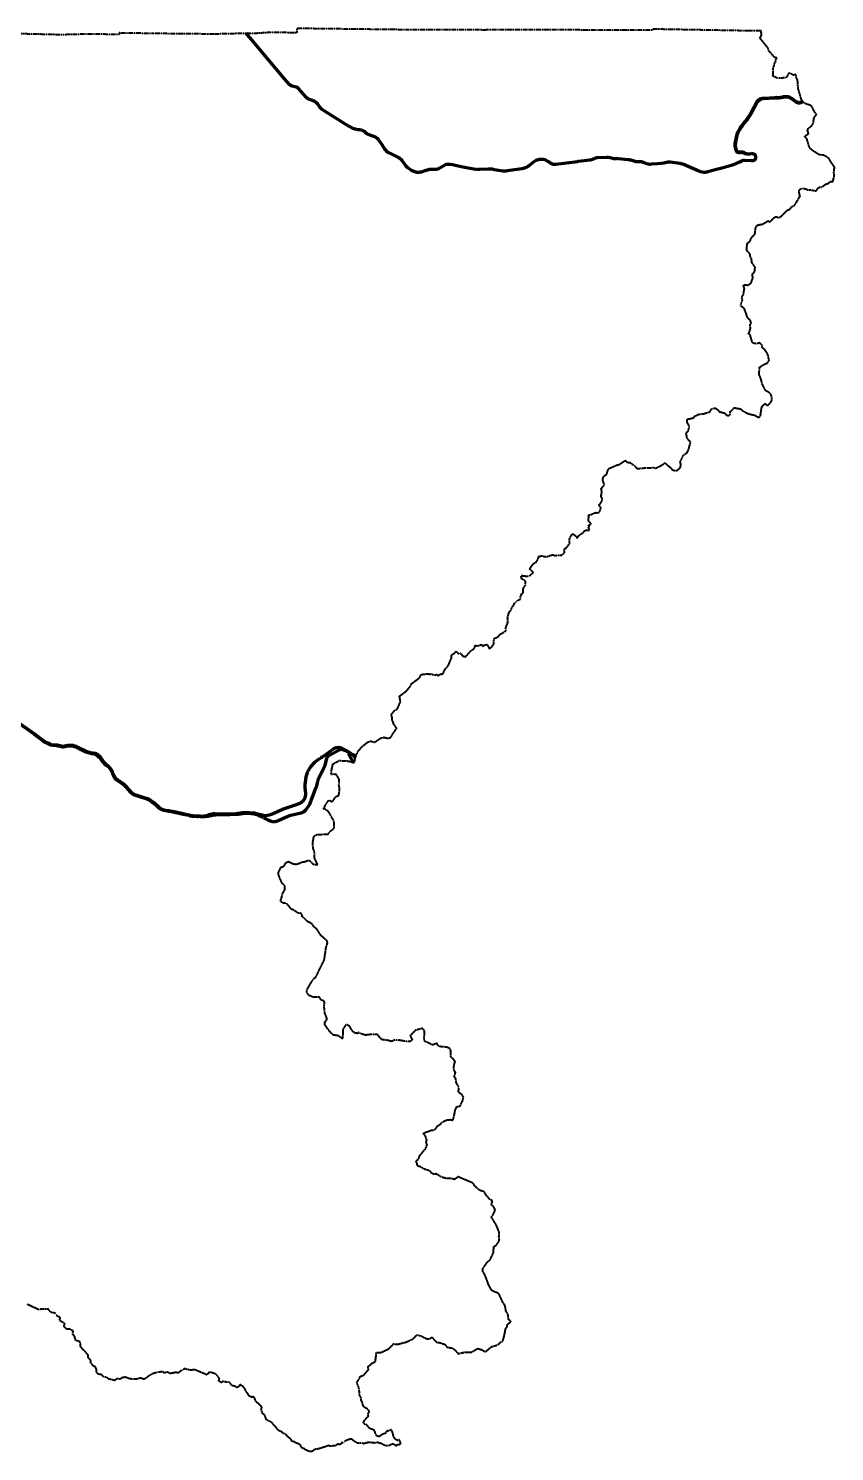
# Model space of a CAD drawing. Header units: feet. Extents: x -383819 to -15998, y -152022 to 104900.
# Drawn here: x -160666 to -15998, y -152022 to 103280 of the extents above; entities that cross this region are included whole.
import ezdxf

# ---------------------------------------------------------------- set-up
doc = ezdxf.new("R2010")
doc.units = ezdxf.units.FT
doc.linetypes.add('LONG_DASH_SHORT_DASH', pattern=[9.9, 6, -1.2, 1.5, -1.2])
for name, color, linetype, lineweight in [('11', 7, 'LONG_DASH_SHORT_DASH', 40), ('57', 7, 'Continuous', 200), ('59', 7, 'Continuous', 200)]:
    doc.layers.add(name, color=color, linetype=linetype, lineweight=lineweight)

msp = doc.modelspace()

# ---------------------------------------------------------------- linework, layer by layer
at = {"layer": '11'}
for points in [[(-29198.38, 102841.9), (-31331.37, 102850.71), (-48643.24, 103156.67), (-48643.24, 102954.76), (-71152.7, 103040.2), (-78876.22, 103002.29), (-92814.28, 103043.02), (-112482.21, 103279.63), (-112483.85, 102517.27), (-117563.07, 102540.77), (-119864.89, 102388.01), (-121609, 102388), (-127445.57, 102264.62), (-138339.49, 102370.38), (-144399.48, 102468.93), (-144390.8, 102180.65), (-149687.03, 102276.37), (-154826.45, 102141.23), (-165426.77, 102393.88)], [(-20965, 83475), (-21286.4, 83847.26), (-21329.1, 83992.5), (-20671.63, 84376.97), (-20833.86, 84966.5), (-20774.09, 85248.45), (-19988.54, 85983.22), (-19809.23, 86342.06), (-19698.23, 87136.63), (-19536, 87495.47), (-19243, 87848), (-19644.87, 88420.35), (-20043, 89232), (-20285.26, 89445.61), (-21334, 89832), (-21890.5, 90351.25), (-22522.36, 92495.75), (-22624.82, 93901.22), (-22880.98, 94576.18), (-22911, 94908), (-23034.67, 95003.37), (-23357, 94893), (-24079, 95277), (-24238.61, 95216.97), (-24563.07, 94576.18), (-24802, 94416), (-26249.43, 94345.5), (-27077.67, 94747.06), (-26992.28, 94909.39), (-27001, 96123), (-26693.43, 97167.1), (-26556.82, 97337.98), (-26582.43, 97594.29), (-26334.82, 97970.22), (-26786, 98085), (-27103.29, 98508.48), (-27811.98, 99260.34), (-27948.6, 99781.51), (-29369, 101526), (-29075.69, 102150.29), (-29198.38, 102841.9)], [(-27901.64, 35728.36), (-27417.07, 36247.4), (-27254.84, 36589.15), (-27237.77, 37067.61), (-27442.69, 37640.04), (-27741.54, 37964.71), (-28364.85, 38280.83), (-28945.48, 39434.25), (-29218.71, 40444.56), (-29551.71, 41239.14), (-29449.25, 42512.17), (-28732.01, 42973.54), (-28151.39, 43212.76), (-27886.7, 43460.53), (-27741.54, 43776.66), (-28023.31, 44938.62), (-28475.86, 45598.63), (-28892, 45947), (-28971.09, 46068.54), (-29031, 46547), (-29492, 46854), (-30000, 46701), (-30630, 46839), (-30738.57, 46974.19), (-31045, 47916), (-31114.27, 48272.85), (-31447.27, 48537.71), (-31261, 48823), (-31091, 49500), (-31153, 50131), (-30968, 50408), (-31129.21, 50949.21), (-31410.98, 51171.35), (-31632.98, 51521.65), (-32199, 53042), (-32819.84, 53495.27), (-32844, 53565), (-32529.53, 54563.25), (-32614.81, 54885.69), (-32598, 55149), (-32352, 55518), (-32170.91, 56684.26), (-32367.2, 57201.07), (-32042.73, 57295.05), (-31564.57, 57235.25), (-30966.98, 57606.99), (-30676.66, 58452.83), (-30719.36, 59264.5), (-30353, 59595), (-30249.74, 60452.09), (-30815, 61241), (-30924.28, 62017.75), (-31086.51, 62214.26), (-31199, 62906), (-31521.98, 63136.99), (-31778.14, 63641.08), (-31734.02, 63990.12), (-31630, 64813), (-31188.98, 65055.09), (-30984.05, 65584.8), (-30676.66, 66020.54), (-30292, 66336), (-30169, 67413), (-29907, 67997), (-28908, 68182), (-27924, 68766), (-27641.21, 68573.01), (-26710.51, 69444.48), (-26411.66, 69495.74), (-26061.58, 69359.04), (-25813.96, 69427.39), (-25506.58, 69645.26), (-24464.87, 70704.7), (-24037.95, 70815.77), (-23679.33, 71294.22), (-23180, 71535), (-22195, 73150), (-22380, 74058), (-22210.7, 74395.63), (-21965, 74596), (-21442.23, 74583.6), (-20671.63, 74297.38), (-20406.93, 74323.01), (-19390.85, 74169.22), (-19220.07, 74220.49), (-18859, 74765), (-18244, 74842), (-17614.83, 75339.73), (-17051.28, 75536.24), (-16737, 75811), (-16291, 75781), (-16035.2, 76971.6), (-16120.58, 77356.07), (-15998, 78430), (-16632.89, 79282.71), (-16991.51, 79966.22), (-17870.98, 80513.02), (-18766, 80630), (-20082.47, 81461.39), (-20504, 81891), (-20965, 83475)], [(-47072.8, 24896.91), (-46406.79, 25341.19), (-45681.02, 24649.14), (-45450.48, 24538.07), (-45168.7, 24145.05), (-44477.08, 23914.37), (-44186.77, 24042.53), (-43665.92, 24520.98), (-43572, 25076.33), (-43717.15, 25520.61), (-43115.19, 26729.57), (-42474.8, 27165.3), (-42218.64, 27643.76), (-41825.87, 29087.66), (-42423.56, 29694.28), (-42500.41, 29933.5), (-42628.49, 30770.8), (-42252.79, 31061.29), (-42064.95, 31825.96), (-42201.56, 32193.35), (-42440.64, 32629.08), (-42449.18, 33175.89), (-41313.55, 33423.66), (-41250.94, 33457.03), (-41095.82, 33737.65), (-40318.82, 34079.4), (-39473.5, 34173.38), (-38397.64, 34498.05), (-38218.33, 34754.36), (-38056.1, 35027.77), (-37859.71, 35121.75), (-37390.09, 35173.01), (-36954.63, 34891.06), (-36664.32, 34515.14), (-35733.61, 34301.54), (-35486, 33968.33), (-35024.92, 33823.09), (-34751.68, 34028.14), (-34743.14, 34532.22), (-34486.99, 34686.01), (-34025.91, 35232.82), (-32828.38, 35019.22), (-32520.99, 34728.73), (-31726.91, 34275.91), (-31035.28, 34036.68), (-30335.12, 33908.52), (-29814.27, 33600.95), (-29532.5, 33515.51), (-29301.96, 33729.1), (-29045.8, 35454.96), (-28653.03, 35788.17), (-28490.8, 36001.76), (-28132.18, 35711.27), (-27901.64, 35728.36)], [(-74680.05, -2434.83), (-74372.66, -1375.39), (-74031.12, -1033.64), (-73868.88, -461.2), (-73614.86, -254.01), (-73444.09, 139.01), (-72692.7, 788.34), (-72359.7, 899.41), (-72351.16, 1352.23), (-72137.7, 1856.32), (-71907.15, 2010.11), (-71898.62, 2469.34), (-71779.08, 3007.6), (-71454.61, 3417.7), (-71463.15, 4101.21), (-71668.08, 4314.81), (-72129.16, 4511.31), (-72265.77, 5152.1), (-71266.76, 5015.4), (-70831.3, 5006.86), (-70062.83, 5681.82), (-70387.29, 6040.66), (-70583.68, 6023.57), (-70662.2, 6265.33), (-70692.7, 6359.22), (-70616.55, 6465.33), (-70041.48, 7266.7), (-69477.94, 7608.45), (-69119.32, 8317.59), (-69059.55, 8582.45), (-68470.39, 8667.89), (-68145.93, 8556.82), (-67471.38, 8548.28), (-67095.69, 8727.7), (-66557.76, 8872.94), (-66310.14, 8753.33), (-64969.59, 8770.42), (-64470.09, 9253.14), (-64504.24, 9637.62), (-64410.32, 9996.46), (-64162.7, 10039.18), (-64068.77, 10210.05), (-63829.69, 10449.28), (-63778.46, 10671.42), (-63488.15, 10919.19), (-63599.15, 11184.05), (-63522.31, 11824.84), (-63189.3, 12405.82), (-62975.84, 12619.41), (-62506.22, 12269.12), (-62343.99, 11935.91), (-62156.14, 11910.28), (-61899.98, 12269.12), (-61413.28, 12679.22), (-61276.67, 12627.96), (-60832.66, 13183.31), (-60644.81, 13285.83), (-60166.66, 13243.11), (-59970.27, 13337.1), (-60132.5, 13721.57), (-59995.89, 13875.36), (-60149.58, 14165.85), (-59790.96, 14294.01), (-59722.65, 14379.44), (-59756.81, 14499.06), (-60179.47, 14971.11), (-60094.08, 15646.07), (-60196.54, 15936.56), (-59556.15, 16124.53), (-59325.61, 16286.86), (-58804.76, 16423.56), (-58488.83, 16380.84), (-58207.06, 16517.54), (-57925.29, 17218.14), (-58019.21, 17431.73), (-58335.14, 17790.57), (-57993.6, 18063.98), (-57686.21, 18627.87), (-57720.37, 18995.25), (-57891.14, 19337.01), (-57763.06, 20065.37), (-57865.52, 20714.7), (-57319.05, 21389.67), (-57600.83, 22312.4), (-57523.98, 22739.59), (-57225.13, 23106.98), (-56934.82, 23226.59), (-56567.66, 24294.57), (-54928.26, 25020.79), (-54783.1, 24978.08), (-53549.29, 25776.93), (-53233.36, 25460.8), (-52541.74, 25366.82), (-52311.2, 25076.33), (-51892.81, 24828.56), (-51559.81, 24427), (-51303.65, 24324.47), (-50052.76, 24444.09), (-48396.28, 24495.35), (-48148.66, 24367.19), (-47072.8, 24896.91)], [(-109444.73, -41689.49), (-109077.57, -41364.82), (-106875, -41236), (-106417.81, -40668.5), (-105845.73, -40241.31), (-105777.42, -39967.91), (-105837.19, -38925.56), (-106804, -37225), (-107510.75, -36729.79), (-107749.83, -36704.16), (-107476.59, -36383.77), (-107416.82, -36076.19), (-107104.06, -35618.7), (-106750.82, -35153.45), (-106127.5, -35461.03), (-105512.73, -34538.3), (-104974.8, -34324.7), (-104889.41, -33816.34), (-104812.57, -32979.05), (-104949.18, -32509.14), (-104872.34, -31500.96), (-105365, -30589), (-105845.73, -30518.42), (-106247.04, -30569.69), (-106315.35, -30415.9), (-106255.58, -29732.39), (-106014, -28668), (-104908.63, -28062.07), (-103291.52, -28145.57), (-103161.46, -28152.28), (-103091.52, -28174.68), (-102295.83, -28429.45), (-102142.14, -28352.56), (-101920.13, -27233.32), (-101518.82, -26387.48), (-100682.04, -25473.29), (-99742.8, -24729.97), (-99211.28, -24554.82), (-98617, -24743), (-98425.74, -24717.16), (-97520.65, -24059.28), (-96905.88, -23879.86), (-96052.02, -24076.37), (-95616.56, -23879.86), (-95403.09, -23444.12), (-94591.93, -22282.16), (-95078.63, -21564.48), (-95362.54, -20784.85), (-95379.61, -20289.31), (-95524.77, -19956.1), (-95456.46, -19648.52), (-94781.91, -18913.75), (-94534.3, -18879.58), (-94453, -18798), (-93910.98, -17529.65), (-94064.68, -16495.85), (-92828.72, -15568.84), (-92162.72, -14774.27), (-91906.56, -14253.09), (-90463.54, -13193.66), (-90198.85, -12638.31), (-89082.44, -12471.7), (-88715.28, -12557.14), (-88433.51, -12522.96), (-87682.11, -12719.47), (-87374.73, -12608.4), (-87127.11, -12839.09), (-86802.64, -12591.31), (-86247.64, -12463.16), (-85957.33, -11762.56), (-85308.4, -11002.16), (-84761.93, -9720.59), (-84723.51, -9246.4), (-84552.74, -8981.54), (-84014.81, -8673.96), (-83946.5, -8460.37), (-83511.04, -8853.38), (-83118.26, -8802.12), (-82742.57, -9314.75), (-82230.25, -9434.37), (-81333.71, -8451.82), (-80616.47, -7887.93), (-80449.97, -7385.98), (-80236.51, -7505.59), (-79613.19, -7360.35), (-79416.81, -7206.56), (-79117.96, -7599.58), (-78981.34, -7411.61), (-78716.64, -7300.54), (-78366.56, -7232.19), (-77990.87, -7949.87), (-77581.02, -7736.28), (-77171.17, -7180.93), (-77102.86, -6172.76), (-76351.47, -5848.09), (-76044.08, -5420.9), (-74976.76, -4814.29), (-74970.36, -4152.14), (-74671.51, -3451.54), (-74603.2, -2819.3), (-74680.05, -2434.83)], [(-92177.67, -77413.41), (-91789.16, -78139.63), (-92177.67, -78464.3), (-93018.71, -78430.12), (-94150.07, -78242.15), (-95046.61, -78242.15), (-95558.92, -78455.75), (-96293.24, -78225.07), (-97172.71, -78156.71), (-97480.1, -77917.49), (-98000.95, -77216.89), (-99140.84, -77199.81), (-100148.39, -77319.42), (-100857.09, -77140), (-101454.79, -76858.05), (-101582.87, -77011.84), (-102009.79, -76969.12), (-102402.57, -76729.89), (-102753, -76212), (-103017.34, -75721.72), (-103478.42, -75473.95), (-103708.96, -75465.41), (-104221, -76268), (-104229.81, -77020.38), (-104332.28, -77968.75), (-105045.25, -77432.62), (-105958.87, -77304.47), (-106599.26, -76689.31), (-107470.19, -75441.91), (-107504.35, -75177.05), (-107418.96, -74929.28), (-107128.65, -74574.71), (-107094.5, -74335.48), (-107487.27, -73301.68), (-107598.27, -72148.26), (-107538.5, -71456.21), (-107581.19, -71268.25), (-107734.89, -71140.09), (-108110.58, -71054.65), (-108349.66, -70610.37), (-108494.82, -70516.39), (-109671, -70488.62), (-110337.01, -70172.5), (-110687.09, -69685.5), (-110713.08, -69366.85), (-110722.33, -69253.51), (-110672.24, -69166.85), (-109594.15, -67301.77), (-109098.92, -66900.21), (-108964, -66652), (-107618.22, -63900.59), (-107577.11, -63816.54), (-107559.6, -63700.59), (-107246.06, -61624.39), (-106981.36, -60748.64), (-107109.44, -60355.63), (-108159.68, -59458.53), (-108936.69, -58253.85), (-109404.17, -57924.91), (-109711.56, -57420.82), (-110070.18, -57173.05), (-110497.11, -57002.17), (-111496.12, -56096.53), (-111607.12, -55660.79), (-111837.66, -55447.19), (-112298.74, -55413.02), (-113135.52, -54849.13), (-113477.06, -54755.14), (-113972.29, -54097.27), (-114458.99, -53678.62), (-115082.3, -53593.18), (-115342.73, -53326.18), (-115402.5, -53069.87), (-115189.04, -52608.5), (-115120.73, -52053.15), (-114685.26, -51301.3), (-114651.11, -50498.18), (-114736.49, -50412.74), (-115026.8, -50182.05), (-115231, -49877), (-115805.94, -48513.87), (-115801.67, -48184.94), (-115344.86, -47163.94), (-114969.17, -47112.68), (-114695.93, -46856.36), (-114499.55, -46369.37), (-113978.7, -46189.94), (-113176.07, -46565.87), (-112552.76, -46668.4), (-111536.67, -46258.3), (-111024.36, -46181.4), (-110452.28, -45942.17), (-110213.2, -46010.52), (-109974.12, -46198.49), (-109675.27, -46651.31), (-108744.57, -46711.12), (-109359.35, -45532.07), (-109359.35, -44387.2), (-109572.81, -43780.58), (-109641.11, -42825.82), (-109444.73, -41689.49)], [(-78842.65, -120134.73), (-79113.67, -119733), (-79157.95, -119312.13), (-78296.18, -117998.77), (-77826.56, -117631.39), (-77203.25, -116330.58), (-77194.71, -115937.57), (-77126.4, -115245.52), (-76648.24, -114972.12), (-76434.78, -114544.92), (-76212.78, -114305.7), (-76153.01, -113955.4), (-76221.32, -113417.14), (-76189.67, -112775.89), (-76185.15, -112684.44), (-76227.8, -112575.89), (-76708.01, -111353.8), (-77587.48, -109961.16), (-77485.02, -109773.19), (-77280.1, -109533.97), (-76912.94, -108747.93), (-76972.71, -108461.71), (-77280.1, -107983.26), (-77467.94, -107906.36), (-77570.41, -107684.22), (-77408.17, -107086.15), (-77553.33, -106915.28), (-77809.48, -106838.38), (-78518.18, -106035.26), (-78799.95, -105531.18), (-79051.83, -105356.02), (-79666.6, -105176.6), (-80571.69, -104399.12), (-80827.84, -103903.57), (-83543.1, -102733.07), (-84166.41, -103194.44), (-84644.57, -103074.82), (-85679.84, -103027.83), (-86439.77, -102822.77), (-87490.01, -102224.71), (-87993.79, -102250.34), (-88241.4, -102130.72), (-88617.1, -101669.36), (-89522.18, -101404.5), (-90444.34, -100883.33), (-90896.89, -100814.98), (-90931.04, -100285.26), (-91067.66, -100020.4), (-90948.12, -99764.09), (-90640.73, -99507.77), (-90461.42, -98969.51), (-89351.41, -97617.44), (-89112.33, -96925.39), (-89300.18, -96575.09), (-89172.1, -96207.71), (-89419.72, -95396.05), (-89761.26, -94977.4), (-89667.34, -94857.79), (-88335.33, -94362.24), (-87823.01, -94345.16), (-87498.55, -94003.4), (-87242.39, -93593.3), (-86687.39, -93260.09), (-86345.85, -92884.16), (-85714, -92576.59), (-85001.04, -92469.78), (-84531.42, -92555.22), (-84446.04, -92469.78), (-84177, -91349), (-84078.88, -90752.47), (-83805.65, -90180.04), (-83161, -89993), (-82781.02, -89171.87), (-82576.1, -88443.49), (-82857.87, -88024.85), (-83489.72, -87537.85), (-83412.88, -86777.45), (-83499, -86491), (-83865.42, -85897.44), (-83976.42, -85119.95), (-84266.73, -84684.21), (-84113.04, -84376.64), (-84036.19, -83983.62), (-84335.04, -83492.34), (-84335.04, -82945.54), (-84087.42, -82005.72), (-84855.89, -81159.88), (-84834.53, -80130.34), (-85009.56, -79762.96), (-85500.53, -79506.64), (-86875.24, -79361.4), (-87161.27, -79199.06), (-87361.82, -78788.75), (-88130.4, -79088), (-89541, -78415), (-89671.6, -77985.84), (-89569.14, -76823.88), (-89641.72, -76456.5), (-89974.72, -76106.2), (-91221.35, -76456.5), (-92177.67, -77413.41)], [(-94663.68, -151063.68), (-94536.18, -150796.53), (-94082.38, -150730.08), (-93849.94, -150608.25), (-94040.28, -149978.83), (-94137.72, -149899.43), (-94414.43, -150043.41), (-94801.82, -149855.13), (-95156.01, -149257.06), (-95310.97, -148603.62), (-95421.66, -148304.59), (-95488.07, -148105.23), (-95731.57, -148215.99), (-96229.65, -148359.97), (-96462.09, -148415.34), (-96539.57, -148736.53), (-97225.81, -148980.18), (-97679.62, -149323.52), (-97923.12, -149334.59), (-98155.56, -149223.84), (-98378.3, -148838.97), (-98531.89, -148293.51), (-98708.98, -148149.54), (-99439.5, -147872.65), (-99948.65, -147263.51), (-100391.39, -147064.16), (-100535.28, -146809.43), (-100358.18, -146455.02), (-99878.11, -145879.88), (-99627.66, -145724.05), (-99728.65, -145289.33), (-99507.28, -144879.54), (-99651.17, -144469.76), (-100116.05, -144248.25), (-100547.72, -143938.14), (-100724.81, -143295.77), (-100924.04, -142830.61), (-100990.46, -142332.22), (-101211.82, -142033.19), (-101311.44, -140837.05), (-101433.19, -140327.59), (-101754.18, -139674.15), (-101466.4, -139242.21), (-101081.45, -138543.37), (-101079, -138538.92), (-100497.91, -138309.09), (-99645.64, -137345.54), (-99723.12, -136813.92), (-98948.32, -136138.33), (-98400.43, -135880.85), (-98212.28, -134261.06), (-97437.49, -134261.06), (-95987.52, -133585.46), (-95179.52, -132721.59), (-94460.07, -132788.04), (-92910.49, -132389.33), (-91726.16, -131846.64), (-90929.23, -131093.51), (-90259.6, -131270.72), (-89230.23, -131769.11), (-88754.29, -131802.33), (-88355.82, -131569.75), (-88189.79, -131580.83), (-87381.8, -132433.63), (-86773.03, -132500.08), (-85887.55, -132810.19), (-85677.25, -133153.52), (-85389.47, -133341.8), (-84647.89, -133441.48), (-84216.22, -133729.44), (-83518.9, -134471.49), (-82478.47, -134205.68), (-81682.62, -134213.87), (-81144.73, -134194.6), (-80048.95, -133530.09), (-79252.02, -133773.74), (-78765.01, -134083.85), (-78543.64, -134050.63), (-77591.75, -133219.98), (-76733.95, -132981.85), (-76291.21, -132749.27), (-75859.54, -132328.41), (-75571.76, -132239.81), (-75339.33, -131542.06), (-74996.2, -129936.14), (-74796.97, -129736.78), (-74708.42, -129304.85), (-74298.89, -128861.83), (-74077.52, -128728.93), (-74232.48, -128540.65), (-74475.99, -128363.44), (-74630.94, -127333.44), (-74951.93, -126868.28), (-75151.16, -125805.05), (-75571.76, -125182.05), (-76202.67, -123753.34), (-76392.09, -123603.52), (-77464.47, -123188.5), (-78057.1, -122185.25), (-78373.03, -121288.15), (-78842.65, -120134.73)], [(-137527.68, -137796.89), (-138557.05, -138131.64), (-139903.81, -139067.23), (-140555.74, -138844.07), (-141362.08, -139067.23), (-142511.54, -138981.4), (-143283.57, -138672.4), (-143918.35, -138809.73), (-144244.32, -139067.23), (-144724.69, -138964.23), (-145187.9, -139273.23), (-146268.74, -138998.57), (-146731.96, -138672.4), (-147143.71, -138672.4), (-147538.3, -138243.23), (-148138.76, -138140.23), (-148447.57, -137831.23), (-148481.89, -137230.39), (-148653.45, -136801.22), (-148987.98, -136723.97), (-149519.82, -136037.3), (-149451.19, -135693.96), (-149914.41, -135230.46), (-149965.88, -134681.12), (-151286.9, -133256.28), (-151372.68, -132363.61), (-152196.18, -132071.77), (-152367.74, -131367.94), (-152693.71, -130973.1), (-152659.39, -130389.43), (-153259.86, -130063.26), (-153791.7, -130063.26), (-154306.38, -129548.26), (-154117.67, -129067.59), (-155078.41, -128518.25), (-154958.32, -127986.08), (-155567.36, -127694.25), (-155859.01, -127196.41), (-156270.76, -127127.74), (-156751.13, -126973.24), (-157094.26, -126458.24), (-158929.96, -126526.91), (-160851.45, -125634.24)], [(-94663.68, -151063.68), (-94833.75, -150888.66), (-95331.27, -150656.91), (-96060.41, -151017.41), (-96523.62, -151025.99), (-97441.47, -150553.91), (-98110.56, -150390.82), (-98453.68, -150502.41), (-99656.74, -150382.24), (-100480.23, -150631.16), (-100849.09, -150502.41), (-101621.11, -150536.74), (-102050.01, -150262.07), (-102659.06, -149807.16), (-103130.85, -149841.49), (-103868.56, -150141.91), (-104057.28, -150468.07), (-104458.59, -150413.19), (-104511.91, -150665.49), (-104777.83, -150777.08), (-105129.53, -150699.83), (-105601.32, -150991.66), (-106566.34, -151060.33), (-106823.69, -150957.33), (-108530.72, -151549.58), (-109165.49, -151609.67), (-109748.8, -151995.92), (-110220.59, -152021.67), (-110992.62, -151712.67), (-111129.87, -151515.25), (-111472.99, -151438), (-111661.71, -151232), (-111730.33, -151017.42), (-112047.72, -150734.16), (-112270.75, -150596.83), (-112442.31, -150571.08), (-113085.66, -150244.91), (-113403.05, -150176.25), (-113523.14, -149824.33), (-113844.81, -149605.45), (-114573.94, -148884.45), (-114917.06, -148798.62), (-115157.25, -148523.95), (-115792.03, -148240.7), (-116238.08, -147657.03), (-116555.47, -147348.03), (-116864.28, -146953.19), (-117061.58, -146790.11), (-117962.27, -146326.61), (-118022.32, -146206.44), (-118241.05, -145515.48), (-118669.95, -145180.73), (-118892.98, -144408.23), (-118772.88, -144047.73), (-119116.01, -143721.56), (-119261.83, -143481.22), (-119562.07, -143326.72), (-119647.85, -143163.64), (-119802.25, -143120.72), (-120102.48, -142331.05), (-120325.51, -142210.89), (-120522.81, -142279.55), (-121080.38, -142064.97), (-121200.47, -141781.72), (-121698, -141095.05), (-121766.62, -140794.63), (-122195.53, -140339.72), (-122358.51, -140271.05), (-122598.7, -140030.71), (-122800.27, -140112.26), (-123049.03, -140489.92), (-123297.79, -140524.26), (-123572.29, -140318.26), (-124026.93, -140241.01), (-124267.11, -140052.17), (-124455.83, -139700.25), (-124696.02, -139554.34), (-125202.12, -139562.92), (-125733.96, -139442.75), (-125862.63, -139494.25), (-125991.3, -139640.17), (-126119.97, -139648.75), (-126505.99, -139296.84), (-126385.89, -138962.09), (-126471.67, -138790.42), (-127020.67, -138103.75), (-127955.68, -137811.92), (-128268.76, -137837.67), (-128663.35, -138284), (-129246.66, -138009.33), (-130885.07, -137331.25), (-131485.53, -137442.83), (-132643.57, -137176.75), (-133441.33, -137648.83), (-133745.83, -137906.33), (-134294.83, -137846.25), (-135212.68, -138043.67), (-135683.4, -137779.73), (-136326.75, -137934.23), (-136549.78, -137719.64), (-137527.68, -137796.89)]]:
    msp.add_lwpolyline(points, dxfattribs=at)
at = {"layer": '57'}
for points in [[(-156767.49, -25141.49), (-157331.8, -24885.5), (-157782.6, -24645.46), (-157917.99, -24539.69), (-158096.56, -24402.86), (-159584.59, -23262.67), (-159777.84, -23124.3), (-162907.71, -20919.59), (-163304.34, -20666.64), (-163725.24, -20456.53), (-164165.8, -20291.58), (-164621.18, -20173.58), (-165086.41, -20103.82), (-165556.38, -20083.08), (-165635.48, -20084.43), (-165901.87, -20104), (-166569.08, -20137.21), (-166769.05, -20137.77), (-167006.59, -20124.92), (-167146.42, -20099.8)], [(-156792.88, -25239.73), (-157394.6, -24945.9), (-157767.46, -24748.5), (-157953.81, -24636.58), (-157977.41, -24620.14), (-158003.81, -24599.91), (-158158.17, -24481.64), (-159620.41, -23361.21), (-159644.05, -23343.09), (-159670.41, -23324.22), (-159835.74, -23205.83), (-162940.82, -21018.58)], [(-155571.94, -25410.53), (-156095.54, -25385.69), (-156119.69, -25384.55), (-156145.54, -25381.89), (-156239.41, -25372.26), (-156592.62, -25302.55), (-156703.17, -25273.91), (-156729.72, -25264.94), (-156792.88, -25239.73)], [(-155571.25, -25310.34), (-156113.01, -25284.75), (-156221.92, -25273.64), (-156559.75, -25210.64), (-156673.08, -25178.53), (-156674.3, -25178.12), (-156767.49, -25141.49)], [(-146614.23, -28970.72), (-146763.63, -28857.77), (-147019, -28628.62), (-147255.73, -28367.36), (-147417.85, -28162.54), (-147804.77, -27659.72), (-147956.36, -27487.15), (-148125.16, -27331.38), (-148309.31, -27194.11), (-148506.81, -27076.83), (-148715.48, -26980.85), (-148933.04, -26907.2), (-149157.11, -26856.7), (-149330.88, -26834.09), (-149751.21, -26752.17), (-150160.68, -26626.75), (-150460.87, -26502.65), (-150482.64, -26493.65), (-150510.87, -26479.15), (-151811.82, -25810.91), (-151837.59, -25797.68), (-151861.82, -25786.19), (-152109.19, -25668.92), (-152393.57, -25568.97), (-152686.83, -25499.3), (-152985.78, -25460.67), (-153287.12, -25453.49), (-153587.56, -25477.86), (-153823.29, -25520.58), (-153846.87, -25524.85), (-153873.29, -25532.72), (-154114.6, -25604.59), (-154142.05, -25612.76), (-154164.6, -25618.6), (-154195.59, -25626.62), (-154296.62, -25644.11), (-154398.92, -25650.94), (-154479.04, -25647.9), (-154502.55, -25647.01), (-154529.04, -25643), (-154735.53, -25611.78), (-155028.32, -25540.16), (-155061.27, -25532.11), (-155078.32, -25527.74), (-155252.7, -25483.08), (-155276.07, -25477.1), (-155302.7, -25470.13), (-155452.38, -25430.96), (-155571.94, -25410.53)], [(-146629.47, -28820.8), (-146777.25, -28696.7), (-147009.02, -28471.97), (-147216.04, -28224.25), (-147345.66, -28037.56), (-147592.49, -27643.18), (-147604.98, -27624.61), (-147714.98, -27464.86), (-147841.07, -27317.48), (-147981.88, -27184.09), (-148135.86, -27066.15), (-148301.33, -26964.95), (-148476.47, -26881.6), (-148659.36, -26817.01), (-148848, -26771.9), (-149017.59, -26748.66), (-149134.48, -26732.68), (-149314.12, -26715.27), (-149722.12, -26635.74), (-150119.58, -26514.01), (-150431.04, -26385.25), (-151779.81, -25692.45), (-152063.53, -25557.94), (-152359.76, -25453.83), (-152665.25, -25381.26), (-152976.65, -25341.02), (-153290.55, -25333.54), (-153603.51, -25358.92), (-153850.1, -25403.61), (-153874.99, -25408.12), (-153900.1, -25415.6), (-154173.09, -25496.9), (-154222.22, -25509.61), (-154310.87, -25524.96), (-154400.64, -25530.96), (-154490.55, -25527.54), (-154713.16, -25493.88), (-154993.75, -25425.25), (-155017.89, -25419.35), (-155043.75, -25412.73), (-155246.73, -25360.75), (-155454.47, -25322.22), (-155571.25, -25310.34)], [(-118523.35, -37883.33), (-118408.19, -37891.12), (-118380.84, -37892.97), (-118368.19, -37892.77), (-118142.64, -37889.28), (-118106.24, -37888.72), (-118102.64, -37888.53), (-118092.98, -37888.01), (-117737.16, -37848.48), (-117387.42, -37771.97), (-117047.59, -37659.33), (-114887.64, -36724.18), (-112932.74, -36051.06), (-112108.76, -35768.32), (-111925.58, -35692.11), (-111751.38, -35597.18), (-111588.05, -35484.56), (-111437.39, -35355.48), (-111301.04, -35211.36), (-111180.51, -35053.78), (-111101.86, -34926.91), (-111089.44, -34906.88), (-111080.92, -34886.91), (-110997.03, -34670.27), (-110934.07, -34438.02), (-110895.73, -34200.46), (-110882.44, -33960.2), (-110954.24, -33404.21), (-110956.83, -33384.12), (-110959.72, -33364.21), (-111023.02, -32927.53), (-111030.58, -32784.74), (-111023.32, -32362.77), (-110971.99, -31943.86), (-110833.41, -31044.65), (-110752.57, -30717.18), (-110585.59, -30227.3), (-110565, -30169), (-110500, -30026), (-110412, -29845), (-110296, -29625), (-110166, -29406), (-110049, -29235), (-109934.58, -29073.52), (-109927.46, -29063.47), (-109919.18, -29053.52), (-109828, -28944), (-109704, -28799), (-109580, -28665), (-109438, -28521), (-109216, -28315), (-108975, -28124), (-108713, -27933), (-108476, -27772), (-108076, -27491), (-107940, -27394), (-107732.61, -27248.88), (-106007.17, -26008.97), (-105975.21, -25985.22), (-105836.93, -25895.81), (-105690.07, -25821.34), (-105536.22, -25762.63), (-105377.08, -25720.33), (-105214.38, -25694.89), (-105049.92, -25686.59), (-104885.5, -25695.53), (-104742.91, -25718.4), (-104719.83, -25722.1), (-104702.91, -25727.58), (-104507.02, -25790.91), (-104302.41, -25881.65), (-104222, -25925.21), (-104218.7, -25927), (-104182, -25948.67), (-104148.38, -25968.53), (-104127.51, -25980.85), (-104108.38, -25991.93), (-103872.71, -26128.42), (-103751.23, -26198.41)], [(-118462.29, -38307.46), (-118203.15, -38440.5), (-117712.17, -38692.58), (-117530.29, -38775.8), (-117097.62, -38947.81), (-117083.4, -38952.6), (-116967.36, -38988.35), (-116848.21, -39011.77), (-116727.27, -39022.62), (-116619.03, -39020.96), (-116599.13, -39020.28), (-116579.03, -39017.64), (-116367.73, -38985.34), (-116148.88, -38927.97), (-115937.22, -38848.04), (-115861.67, -38816.55), (-114236.54, -38094.27), (-113734.47, -37914.96), (-113550.18, -37863.59), (-111716.25, -37445.51), (-111565.67, -37399.08), (-111411.89, -37333.91), (-111265.77, -37253.02), (-111128.9, -37157.31), (-111002.79, -37047.81), (-110888.81, -36925.73), (-110398.4, -36250.21), (-110181.9, -35871.03), (-110032.53, -35539.04), (-109013.92, -32860.53), (-108955.38, -32711.98), (-108923.38, -32618.39), (-108835.56, -32290.74), (-108803.55, -32112.62), (-108772.81, -31924.71), (-108755.38, -31844.09), (-108684.25, -31598.69), (-108587.85, -31362.08), (-107633.93, -29381.96), (-107489.29, -29059.27), (-107287.88, -28487.16), (-107147.37, -27897.14), (-107109.94, -27687.04), (-107097.34, -27610.37), (-107076.8, -27535.44), (-107048.53, -27463.07), (-107012.86, -27394.06), (-106970.17, -27329.14), (-106920.93, -27269.05), (-106865.67, -27214.43), (-106838.46, -27192.15), (-106818.52, -27175.82), (-106798.46, -27163), (-106777.23, -27149.43), (-106548.22, -27022.41), (-106527.26, -27010.45), (-104904.26, -26134.17), (-104854.33, -26112.1), (-104754.8, -26077.28), (-104652.18, -26053.04), (-104547.59, -26039.67), (-104442.17, -26037.3), (-104337.08, -26045.97), (-104249.96, -26064.55), (-104097.31, -26110.4), (-103955.27, -26169.86)], [(-101987.12, -27571.03), (-102042.97, -27483.01), (-102165.52, -27328.37), (-102300.38, -27190.64), (-102311.74, -27180.11), (-102340.38, -27156.06), (-102427.65, -27082.77), (-102526.14, -27015.14), (-102906.84, -26776.71), (-103128, -26643), (-103810.51, -26248.53), (-103950.29, -26171.95), (-103955.27, -26169.86)], [(-103751.23, -26198.41), (-103108, -26569), (-102868.19, -26712.43), (-102486.47, -26951.49), (-102413.09, -27000.45), (-102296.74, -27092.97), (-102252.8, -27132.18), (-102109.26, -27278.77), (-101965.2, -27460.55)], [(-144571.2, -31610.28), (-144752.5, -31472.97), (-144919.94, -31316.07), (-145070.07, -31142.53), (-145178.23, -30990.46), (-145221.17, -30915.52), (-145323.18, -30704.73), (-145335.26, -30679.77), (-145345.17, -30654.73), (-145421.18, -30462.64), (-145432.88, -30433.07), (-145468.96, -30334.95), (-145493.37, -30267.05), (-145625.46, -29973.5), (-145787.5, -29695.36), (-145977.73, -29435.69), (-146194.06, -29197.32), (-146434.12, -28982.87), (-146473.8, -28951.53), (-146629.47, -28820.8)], [(-144625.7, -31694.28), (-144646.46, -31678.56), (-144816.97, -31549.42), (-144992.04, -31385.36), (-145149.02, -31203.91), (-145246.63, -31066.66), (-145262.9, -31043.79), (-145278.45, -31016.66), (-145308.78, -30963.73), (-145415.62, -30742.97), (-145427.52, -30718.38), (-145437.6, -30692.97), (-145509.55, -30511.58), (-145521.64, -30481.1), (-145557.05, -30385.23), (-145578.65, -30325.32), (-145586.71, -30302.99), (-145599.16, -30275.32), (-145714.38, -30019.25), (-145871.15, -29750.16), (-146055.19, -29498.92), (-146264.49, -29268.31), (-146496.74, -29060.83), (-146535.14, -29030.51), (-146614.23, -28970.72)], [(-132171.81, -37871.37), (-132900.58, -37712.02), (-134441.35, -37367.47), (-134466.9, -37361.76), (-134491.35, -37357.12), (-135224.86, -37217.9), (-135368.13, -37200.07), (-135393.15, -37196.96), (-135418.13, -37193.63), (-135786.36, -37144.65), (-136039.45, -37105.4), (-136063.61, -37101.65), (-136089.45, -37095.12), (-136346.5, -37030.17), (-136619.55, -36929.81), (-136880.62, -36801.45), (-137126.84, -36646.52), (-137341.32, -36477.85), (-137367.82, -36455.95), (-137391.32, -36436.02), (-137587.43, -36269.74), (-138361.08, -35613.74), (-138523.22, -35478.9), (-138546.51, -35459.53), (-138573.22, -35440.84), (-138828.21, -35262.35), (-139129.45, -35095.43), (-139446.48, -34960.92), (-139699.96, -34881.12), (-139714.81, -34876.45), (-139749.96, -34865.69), (-141160.28, -34433.9), (-141167.82, -34431.59), (-141210.28, -34418.28), (-141422.01, -34351.91), (-141653.5, -34251.72), (-141873.25, -34127.88), (-142078.85, -33981.75), (-142244.58, -33835.62), (-142269.1, -33813.95), (-142291.85, -33788.41), (-142474.35, -33583.57), (-142577.22, -33445.64), (-142591.48, -33426.52), (-142615.12, -33395.64), (-142652.41, -33346.92), (-142989.1, -32959.46), (-143343.24, -32629.11), (-143366.32, -32607.57), (-143393.24, -32584.79), (-143832.69, -32212.91), (-144335.68, -31870.58), (-144367.75, -31851.27), (-144602.79, -31708.22), (-144625.7, -31694.28)], [(-132206.19, -37771.73), (-132881.15, -37624.14), (-134444.96, -37274.44), (-135212.73, -37128.72), (-135381.26, -37107.75), (-135773.53, -37055.56), (-136047, -37013.15), (-136319.91, -36944.19), (-136584.13, -36847.07), (-136836.74, -36722.88), (-137074.98, -36572.96), (-137296.25, -36398.95), (-137306.71, -36389.76), (-137529.22, -36201.09), (-138303.2, -35544.82), (-138490.67, -35388.91), (-138780.53, -35186.02), (-139090.01, -35014.54), (-139415.72, -34876.34), (-139698.61, -34787.28), (-141158.93, -34340.19), (-141390.64, -34267.56), (-141613.48, -34171.11), (-141825.02, -34051.89), (-142022.94, -33911.22), (-142205.08, -33750.63), (-142205.61, -33750.11), (-142404.1, -33527.31), (-142521.91, -33369.36), (-142581.48, -33291.52), (-142924.35, -32896.95), (-143306.59, -32540.39), (-143778.23, -32141.26), (-144289, -31793.63), (-144321.57, -31774.02), (-144569.58, -31611.51), (-144571.2, -31610.28)], [(-129817.66, -38024.59), (-130297.78, -38030.47), (-130806.62, -38021.67), (-130831.67, -38021.24), (-131107.83, -37994.02), (-131233.24, -37977.06), (-131555.39, -37914.8), (-131822.94, -37855.53), (-132206.19, -37771.73)], [(-129852.32, -38125.02), (-130271.55, -38130.15), (-130296.45, -38130.46), (-130321.55, -38130.02), (-130811.48, -38121.55), (-130839.99, -38121.06), (-131116.78, -38093.67), (-131223.12, -38079.31), (-131247.47, -38076.03), (-131273.12, -38071.07), (-131579.29, -38011.9), (-131842.17, -37943.45), (-132171.81, -37871.37)], [(-129852.32, -38125.02), (-129516.44, -38120.9), (-129491.45, -38120.59), (-129466.44, -38120.06), (-129164.01, -38113.68), (-129139.18, -38113.15), (-129114.01, -38111.17), (-128934.2, -38096.97), (-128404.98, -38016.31), (-127895.48, -37903.47), (-127656.32, -37850.27), (-127393.27, -37806.45), (-127043.48, -37780.9), (-125479.84, -37762.8), (-125141.96, -37750.48), (-124524.7, -37743.2)], [(-129817.66, -38024.59), (-129492.66, -38020.6), (-129139.36, -37995.29), (-128790.63, -37933.2), (-128450.31, -37834.99), (-128245.26, -37756.46), (-128231.41, -37750.79), (-127979.68, -37663.7), (-127720.22, -37603.4), (-127455.88, -37570.55), (-127189.55, -37565.52), (-125723.25, -37625.25), (-125358.96, -37623.73), (-124523.88, -37592.99)], [(-124524.7, -37743.2), (-123415.67, -37698.02), (-122994.64, -37655.21), (-122179.25, -37527.72), (-122144.95, -37523.75), (-121536.35, -37487.22), (-120927.27, -37514.52), (-120324.37, -37605.33)], [(-124523.88, -37592.99), (-123445.58, -37549.11), (-123424.83, -37548.26), (-123405.58, -37546.31), (-123037.81, -37508.91), (-123015.43, -37506.64), (-122997.81, -37503.88), (-122222.42, -37382.65), (-122199.33, -37379.04), (-122182.42, -37377.08), (-122161.76, -37374.69), (-121537.49, -37337.23), (-120912.72, -37365.22), (-120294.3, -37458.38)], [(-119446.79, -37879.69), (-119889.63, -37722.77), (-120192.91, -37635.69), (-120324.37, -37605.33)], [(-119345.99, -37720.74), (-119495.7, -37670.86), (-119926.58, -37535.86), (-120294.3, -37458.38)], [(-118462.29, -38307.46), (-118556.01, -38259.33), (-119407.19, -37893.72), (-119446.79, -37879.69)], [(-118523.35, -37883.33), (-118657.64, -37874.24), (-119219.69, -37759.2), (-119305.44, -37734.25), (-119345.99, -37720.74)]]:
    msp.add_lwpolyline(points, dxfattribs=at)
at = {"layer": '59'}
for points in [[(-111807.58, 92031.71), (-112217.16, 92525.28), (-112221.03, 92530.11), (-112267.82, 92582.09), (-112319.79, 92628.89), (-112376.36, 92670.01), (-112436.92, 92704.99), (-112500.81, 92733.44), (-112567.32, 92755.06), (-112860.47, 92823.08), (-113294.96, 92923.9), (-113369.35, 92943.32), (-113466.69, 92978.48), (-113559.81, 93023.61), (-113647.71, 93078.24), (-113729.42, 93141.75), (-113804.04, 93213.45), (-114693.71, 94260.23), (-119100.85, 99445.69), (-120653.92, 101273.04), (-121378.63, 102125.74), (-121601.66, 102388.16)], [(-101296.83, 85092.3), (-101564.16, 85117.14), (-101993.34, 85188.79), (-102066.1, 85205.57), (-102066.26, 85205.6), (-102233.26, 85247.99), (-102394.91, 85307.6), (-102472.99, 85344.6), (-102955.3, 85627.01), (-103180.37, 85752.13), (-103390.76, 85868.94), (-103696.08, 86036.56), (-103874.52, 86142.34), (-107606.85, 88517.77), (-107975.19, 88752.2), (-108016.19, 88780.04), (-108155.65, 88889.05), (-108282.94, 89012.05), (-108396.69, 89147.67), (-108462.49, 89247.14), (-108634.28, 89508.46), (-108747.84, 89677.62), (-108878.46, 89833.97), (-109024.71, 89975.82), (-109184.99, 90101.6), (-109357.53, 90209.94), (-109540.46, 90299.65), (-109673.38, 90350.74), (-110239.34, 90533.58), (-110245.37, 90536.01), (-110407.04, 90611.69), (-110559.92, 90703.84), (-110702.32, 90811.48), (-110832.7, 90933.4), (-111807.58, 92031.71)], [(-30957.86, 88039.07), (-29955.22, 89944.7), (-29941.8, 89970.03), (-29926.15, 89994.7), (-29861.28, 90096.98), (-29767.69, 90215.13), (-29662.27, 90322.84), (-29546.16, 90418.94), (-29420.65, 90502.38), (-29287.09, 90572.25), (-29146.97, 90627.77), (-29001.82, 90668.34), (-28853.21, 90693.51), (-28798.22, 90698.34), (-28773.6, 90700.51), (-28748.22, 90702.3), (-26699.54, 90846.66), (-26674.5, 90848.42), (-26649.54, 90848.81), (-26475.41, 90851.54), (-26449.76, 90851.83), (-26425.41, 90850.63), (-26164.54, 90837.84), (-26139.13, 90836.59), (-26114.54, 90836.82), (-25909.96, 90838.76), (-25682.32, 90864.86), (-25583.92, 90884.32), (-25558.74, 90889.31), (-25533.92, 90895.22), (-25191.45, 90976.81), (-25166.37, 90982.78), (-25141.45, 90986.96), (-24975.89, 91014.67), (-24783.04, 91026.47), (-24590.01, 91018.06), (-24398.92, 90989.51), (-24211.85, 90941.14), (-24030.87, 90873.48), (-23857.96, 90787.28), (-23695, 90683.47), (-23655.43, 90653.93), (-23632.15, 90636.54), (-23605.43, 90616.36), (-22995.8, 90155.78), (-22970.9, 90136.97), (-22945.8, 90119.6), (-22885.31, 90077.73), (-22794.1, 90027.82), (-22698.18, 89987.71), (-22598.58, 89957.85), (-22496.41, 89938.56), (-22392.79, 89930.06), (-22288.84, 89932.44), (-22185.72, 89945.67), (-22084.54, 89969.61), (-21986.41, 90003.99), (-21892.42, 90048.45), (-21803.59, 90102.48), (-21720.89, 90165.5), (-21719.48, 90166.74), (-21705.72, 90178.84)], [(-30957.62, 88211.14), (-30007.36, 90006.5), (-29922.43, 90140.41), (-29823.97, 90264.71), (-29713.05, 90378.03), (-29590.89, 90479.14), (-29458.84, 90566.93), (-29318.33, 90640.43), (-29170.91, 90698.85), (-29018.2, 90741.53), (-28861.85, 90768.01), (-28777.69, 90775.4), (-26679.64, 90923.24), (-26449, 90926.86), (-26446.74, 90926.77), (-26135.87, 90911.52), (-25914.6, 90913.61), (-25694.75, 90938.82), (-25575.58, 90962.39), (-25182.69, 91055.99), (-24984.38, 91089.19), (-24783.7, 91101.47), (-24582.82, 91092.71), (-24383.97, 91063), (-24189.3, 91012.67), (-24000.97, 90942.26), (-23821.03, 90852.55), (-23651.45, 90744.53), (-23584.26, 90694.36), (-22924.95, 90196.25), (-22845.91, 90141.55), (-22761.59, 90095.4), (-22672.91, 90058.32), (-22580.83, 90030.72), (-22486.38, 90012.89), (-22390.58, 90005.03), (-22294.48, 90007.23), (-22199.14, 90019.46), (-22105.6, 90041.59), (-22014.88, 90073.38), (-21927.99, 90114.47), (-21845.87, 90164.43), (-21769.41, 90222.69), (-21760.82, 90230.25)], [(-31812.09, 80785.34), (-31835.4, 80785.27), (-31894.47, 80789.4), (-31952.78, 80799.68), (-32069.31, 80857), (-32260.94, 80931.71), (-32459.33, 80985.98), (-32519.08, 80996.42), (-32683.22, 81013.1), (-32848.19, 81012.53), (-33065.33, 80989.05), (-33109.15, 80984.7), (-33168.63, 80984.23), (-33227.83, 80989.98), (-33286.1, 81001.89), (-33342.81, 81019.82), (-33357.08, 81026.72), (-33406, 81054.56), (-33451.75, 81087.37), (-33493.81, 81124.77), (-33531.74, 81166.37), (-33565.11, 81211.7), (-33593.56, 81260.27), (-33616.77, 81311.55), (-33717.11, 81604.36), (-33786.29, 81906.05), (-33823.55, 82213.32), (-33830.12, 82371.03), (-33809.76, 82682.15), (-33782.74, 82862.9), (-33543.52, 84100.51), (-33495.26, 84308.04), (-33425.58, 84509.39), (-33335.23, 84702.36), (-33315.11, 84739.13), (-32813.14, 85601.81), (-32663.32, 85824.88), (-32603.92, 85901.01), (-32141.81, 86446.59), (-32040.9, 86560.91), (-31844.4, 86807.44), (-31238.46, 87683.51), (-31124.08, 87871.64), (-31107.78, 87902.51), (-30957.62, 88211.14)], [(-31812.09, 80785.34), (-31840.2, 80811.27), (-31893.39, 80852.79), (-32038.45, 80925.36), (-32237.39, 81002.92), (-32420.01, 81052.88), (-32443.86, 81059.4), (-32470.01, 81063.97), (-32507.61, 81070.54), (-32679.55, 81088.01), (-32831.25, 81087.49), (-32853.32, 81087.42), (-32881.25, 81084.4), (-33050.63, 81066.08), (-33079.89, 81062.92), (-33100.63, 81060.86), (-33113.67, 81059.56), (-33165.3, 81059.16), (-33216.68, 81064.15), (-33267.26, 81074.48), (-33291.49, 81082.14), (-33313.68, 81089.16), (-33341.49, 81104.03), (-33365.55, 81117.72), (-33404.91, 81145.94), (-33441.11, 81178.13), (-33473.75, 81213.93), (-33502.46, 81252.94), (-33526.94, 81294.74), (-33535.91, 81314.55), (-33547.07, 81339.21), (-33555.76, 81364.55), (-33644.98, 81624.93), (-33712.41, 81918.97), (-33748.73, 82218.44), (-33754, 82345.06), (-33755.08, 82370.87), (-33753.49, 82395.06), (-33735.28, 82673.34), (-33712.81, 82823.67), (-33708.97, 82849.35), (-33704.27, 82873.67), (-33474.71, 84061.28), (-33469.62, 84087.64), (-33464.12, 84111.28), (-33423.2, 84287.26), (-33356.08, 84481.19), (-33269.06, 84667.04), (-33263.94, 84676.41), (-33249.86, 84702.14), (-33235.74, 84726.41), (-32763.32, 85538.31), (-32748.73, 85563.38), (-32731.99, 85588.31), (-32603.33, 85779.87), (-32566.14, 85827.54), (-32545.93, 85853.44), (-32525.51, 85877.54), (-32085.08, 86397.53), (-32006.74, 86486.28), (-31984.6, 86511.36), (-31964.74, 86536.28), (-31803.55, 86738.51), (-31783.46, 86763.72), (-31766.31, 86788.51), (-31194.07, 87615.85), (-31176.3, 87641.55), (-31161.8, 87665.85), (-31056.26, 87842.72), (-31041.11, 87868.11), (-31029.2, 87892.72), (-30957.86, 88039.07)], [(-92912.93, 78617.84), (-93165.31, 78979.13), (-93573.72, 79555.51), (-93580.78, 79563.99), (-93754.92, 79751.42), (-93947.7, 79919.62), (-94157, 80066.74), (-94380.54, 80191.18), (-95355.52, 80666.08), (-95813.04, 80888.93), (-95873.46, 80917.68), (-96000.26, 80984.81), (-96201.35, 81113.89), (-96387.85, 81263.29), (-96557.7, 81431.36), (-96709.06, 81616.26), (-97196.64, 82379.99), (-97648.65, 83088.01), (-97757.48, 83248.04), (-97882.43, 83395.81), (-98022.15, 83529.72), (-98314.88, 83736.38), (-98372.64, 83765.38), (-98487.83, 83823.21), (-98668.9, 83891.49), (-98683.34, 83896.02), (-99048.14, 84024.45), (-99537.11, 84196.58), (-99649.84, 84238.39), (-99787.65, 84304.73), (-99917.76, 84385.11), (-100038.76, 84478.65), (-100210.45, 84645.2), (-100219.72, 84654.13), (-100234.51, 84667.9), (-100362.71, 84773.88), (-100501.29, 84865.88), (-100706.09, 84967.78), (-100863.06, 85022.82), (-101024.91, 85061.16), (-101189.89, 85082.36), (-101296.83, 85092.3)], [(-82689.11, 78482.28), (-80456.55, 78031.18), (-80319.46, 78010.99), (-80181, 78005.23), (-80063.95, 78011.68), (-79635.68, 78038.15), (-78232.42, 78124.86), (-78138.15, 78126.42), (-78034.29, 78123.72), (-77835.65, 78114.85), (-77693.04, 78102.13), (-77624.26, 78092.68), (-77501.92, 78073.94), (-77317.55, 78038.46), (-77290, 78033.16), (-77006.16, 77978.54), (-75559.26, 77750.91), (-75373.11, 77729.63), (-75245.34, 77728.44), (-74930.79, 77738.91), (-74689.59, 77769.47), (-72113.47, 78169.45), (-71787.98, 78235.89), (-71623, 78283.89), (-71471.21, 78335.98), (-71307.08, 78400.16), (-71166.64, 78468.63), (-70877.6, 78632.4), (-70730.13, 78732.41), (-69899.07, 79394.61), (-69724.4, 79519.1), (-69537.67, 79624.66), (-69340.94, 79710.11), (-69136.35, 79774.53), (-68926.14, 79817.22), (-68712.63, 79837.69), (-68498.14, 79835.74), (-68285.04, 79811.38), (-68075.65, 79764.87), (-67872.26, 79696.74), (-67677.11, 79607.71), (-67492.34, 79498.78), (-67358.3, 79401.98), (-67265.53, 79335.39), (-67102.12, 79211.43), (-66966.1, 79126.31), (-66821.92, 79055.88), (-66671.17, 79000.9), (-66515.5, 78961.97), (-66356.62, 78939.54), (-66196.26, 78933.83), (-66036.18, 78944.92), (-66019.92, 78946.99), (-62074.07, 79440.4), (-61939.45, 79457.78)], [(-61939.45, 79457.78), (-59879.78, 79727.47), (-59672.82, 79754.62), (-59524.15, 79781.68), (-59379.12, 79824.14), (-59240.36, 79881.02), (-59066.42, 79965.55), (-58907.99, 80046.86), (-58806.42, 80090.97), (-58700.8, 80124.21), (-58592.29, 80146.23), (-58500.03, 80155.86), (-58499.15, 80155.99), (-56918.94, 80194.05), (-56627.03, 80168.94), (-56339.34, 80113.46), (-56294.08, 80101.84), (-55852.47, 80005.68), (-55699.22, 79978.03), (-55543.92, 79966.54), (-55205.31, 79977.97), (-55161.25, 79979.86), (-55035.97, 79984.47), (-54938.84, 79979), (-54843.17, 79973.32), (-53090.49, 79797.79), (-53019.94, 79788.63), (-52941.72, 79775.58), (-52850.46, 79755.08), (-52768.73, 79735.55), (-52587.4, 79684.67), (-51846.07, 79459.86), (-51748.07, 79435.82), (-51648.1, 79422.15), (-51547.25, 79419.01), (-51537.77, 79419.25), (-51399.79, 79419.5), (-51156.8, 79433.17), (-50982.47, 79432.28), (-50898.72, 79427.11), (-50809.19, 79413.17), (-50708.76, 79395.43), (-50638.86, 79376.05), (-50539.56, 79345.53), (-49857.21, 79116.08), (-49768.61, 79085.57), (-49539.25, 79018.98), (-49419.08, 78995.71), (-49304.18, 78976.73), (-49167.66, 78962.16), (-49065.99, 78959.28), (-48827.27, 78966.82), (-48787.98, 78970.47), (-47766.81, 79055.58), (-47028.2, 79117.14), (-46551.39, 79173.11), (-46368.09, 79208.28), (-46010.09, 79296.32), (-45853.03, 79325.03), (-45693.82, 79337.17), (-45534.22, 79332.6), (-45501.08, 79329.54), (-43779.49, 79112.04), (-43566.68, 79075.4), (-43358.86, 79016.71), (-43220.63, 78964.13), (-40341.23, 77730.29), (-40215.67, 77676.49), (-39978.22, 77596.87), (-39733.76, 77542.5), (-39484.95, 77513.98), (-39234.52, 77511.63), (-38985.21, 77535.47), (-38739.77, 77585.24), (-38718.62, 77590.79), (-37852.45, 77832.79)], [(-37852.45, 77832.79), (-37440, 77948.02), (-36450.61, 78224.44), (-36425.26, 78231.52), (-34282.78, 78830.1), (-33667.07, 79053.96), (-33299.24, 79224.2), (-32650.01, 79525.94), (-32551.97, 79568.93), (-32449.97, 79601.44), (-32345.14, 79623.11), (-32251.52, 79633.01), (-32180.12, 79636.18), (-30969.46, 79606.23)], [(-31812.09, 80785.34), (-31621.82, 80770.04), (-31412.94, 80766.41), (-31204.83, 80784.64), (-31180.54, 80788.2), (-30967.77, 80830.36)], [(-30969.46, 79606.23), (-30620.66, 79614.02), (-30570.3, 79616.22), (-30520.44, 79623.68), (-30471.64, 79636.3), (-30424.43, 79653.96), (-30379.31, 79676.45), (-30336.8, 79703.54), (-30297.35, 79734.92), (-30261.4, 79770.25), (-30230.05, 79808.19), (-30193.78, 79857.77), (-30162.9, 79910.87), (-30137.73, 79966.9), (-30118.56, 80025.26), (-30105.6, 80085.3), (-30103.42, 80099.9), (-30102.49, 80186.38), (-30110.75, 80264.58), (-30128.31, 80366.85), (-30160.33, 80442.04), (-30197.87, 80506.34), (-30199.3, 80508.24), (-30234.75, 80555.46), (-30276.57, 80600.45), (-30322.87, 80640.83), (-30334.03, 80649.36), (-30353.56, 80663.41), (-30430.98, 80711.65), (-30513.01, 80751.53), (-30598.77, 80782.62), (-30687.3, 80804.57), (-30777.65, 80817.15), (-30967.77, 80830.36)], [(-89178.81, 77885.63), (-90211.99, 77518.61), (-90380.6, 77474.14), (-90552.93, 77447.53), (-90727.1, 77439.08), (-90901.19, 77448.88), (-91073.31, 77476.83), (-91115.49, 77486.89), (-91140.57, 77492.87), (-91165.49, 77501.94), (-91527.96, 77633.87), (-91898.56, 77814.63), (-92248.24, 78033.13), (-92573.17, 78286.99), (-92643.26, 78349.4), (-92672.34, 78377.99), (-92912.93, 78617.84)], [(-89178.81, 77885.63), (-88840.45, 78005.83), (-88742.44, 78034.89), (-88641.94, 78053.54), (-88540.03, 78061.58), (-88437.85, 78058.92), (-88437.71, 78058.91), (-87686.82, 78028.66), (-87554.31, 78029.8), (-87422.64, 78044.77), (-87293.27, 78073.43), (-87168.93, 78114.93), (-87044.24, 78163.56), (-86853.59, 78252.9), (-86620.9, 78370.04), (-85860.27, 78814.58), (-85757.07, 78865.89), (-85649.07, 78906.14), (-85537.46, 78934.87), (-85456.15, 78948.17), (-85246.8, 78963.51), (-85075.08, 78957.72), (-85003.93, 78950.01), (-84529.57, 78854.16), (-84064.76, 78760.24), (-83798.67, 78706.47), (-82689.11, 78482.28)], [(-103059.29, -27147.11), (-103071.82, -27114.53), (-103083.76, -27070.12), (-103090.99, -27024.71), (-103093.43, -26978.8), (-103091.06, -26932.87), (-103083.9, -26887.45), (-103072.03, -26843.03), (-103055.59, -26800.09), (-103034.74, -26759.1), (-103020.13, -26735.44)], [(-102249.37, -28406.21), (-102288.12, -28328.7), (-102340.89, -28246.08), (-102402.01, -28169.43), (-102768.02, -27678.27), (-102988.32, -27295.53), (-103055.31, -27157.45), (-103059.29, -27147.11)]]:
    msp.add_lwpolyline(points, dxfattribs=at)

doc.saveas('drawing.dxf')
